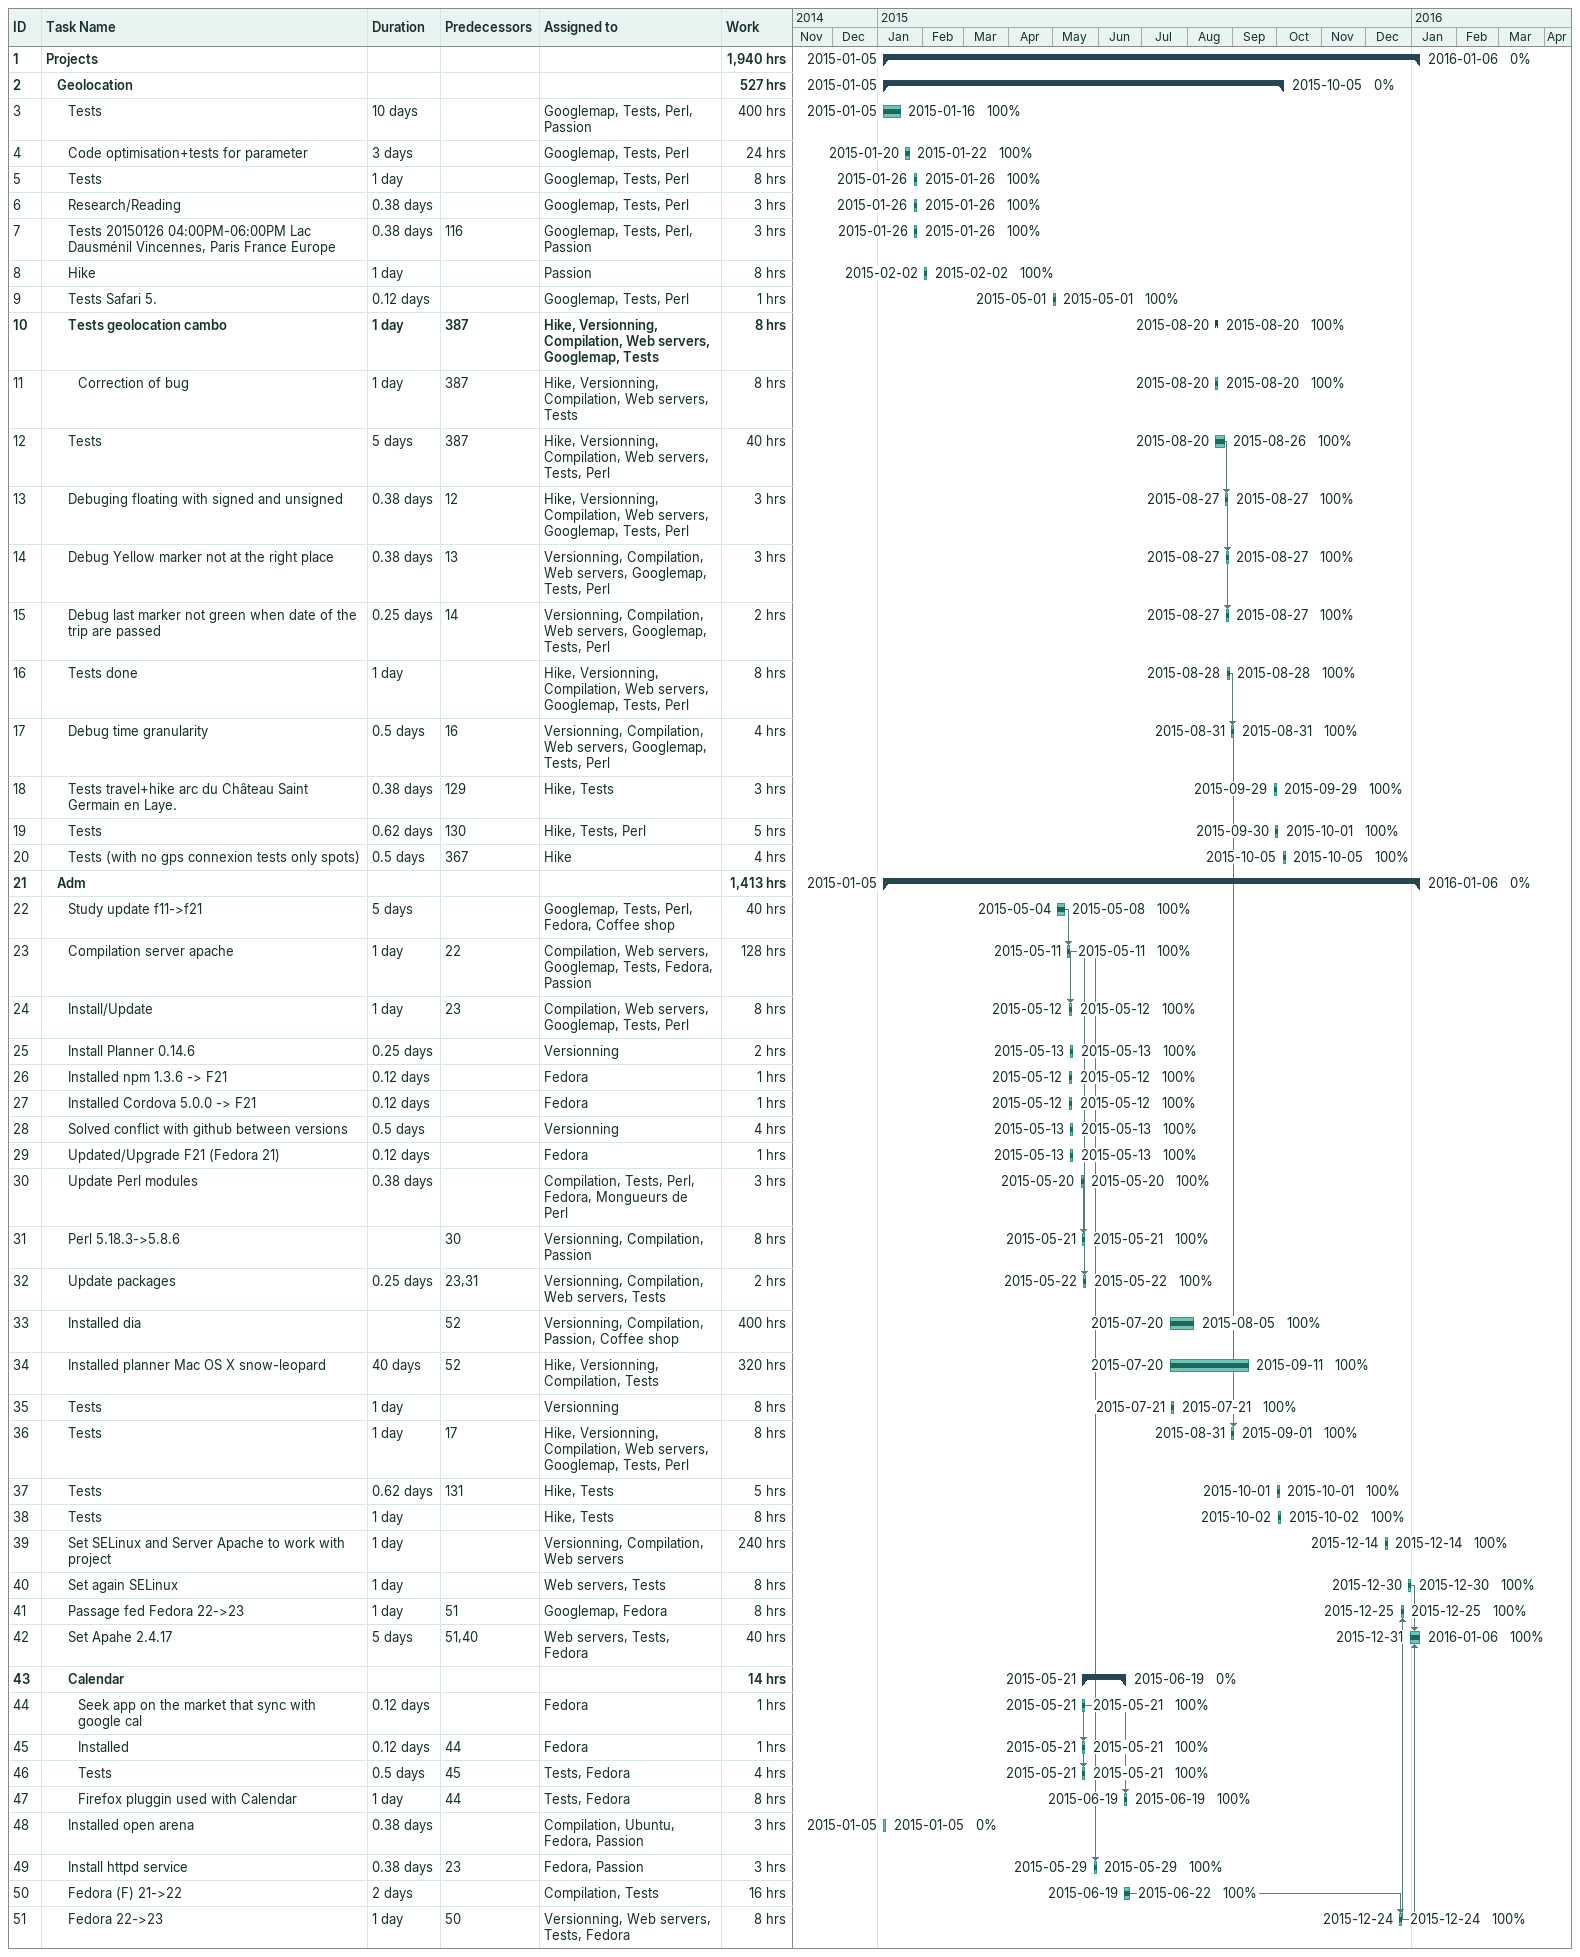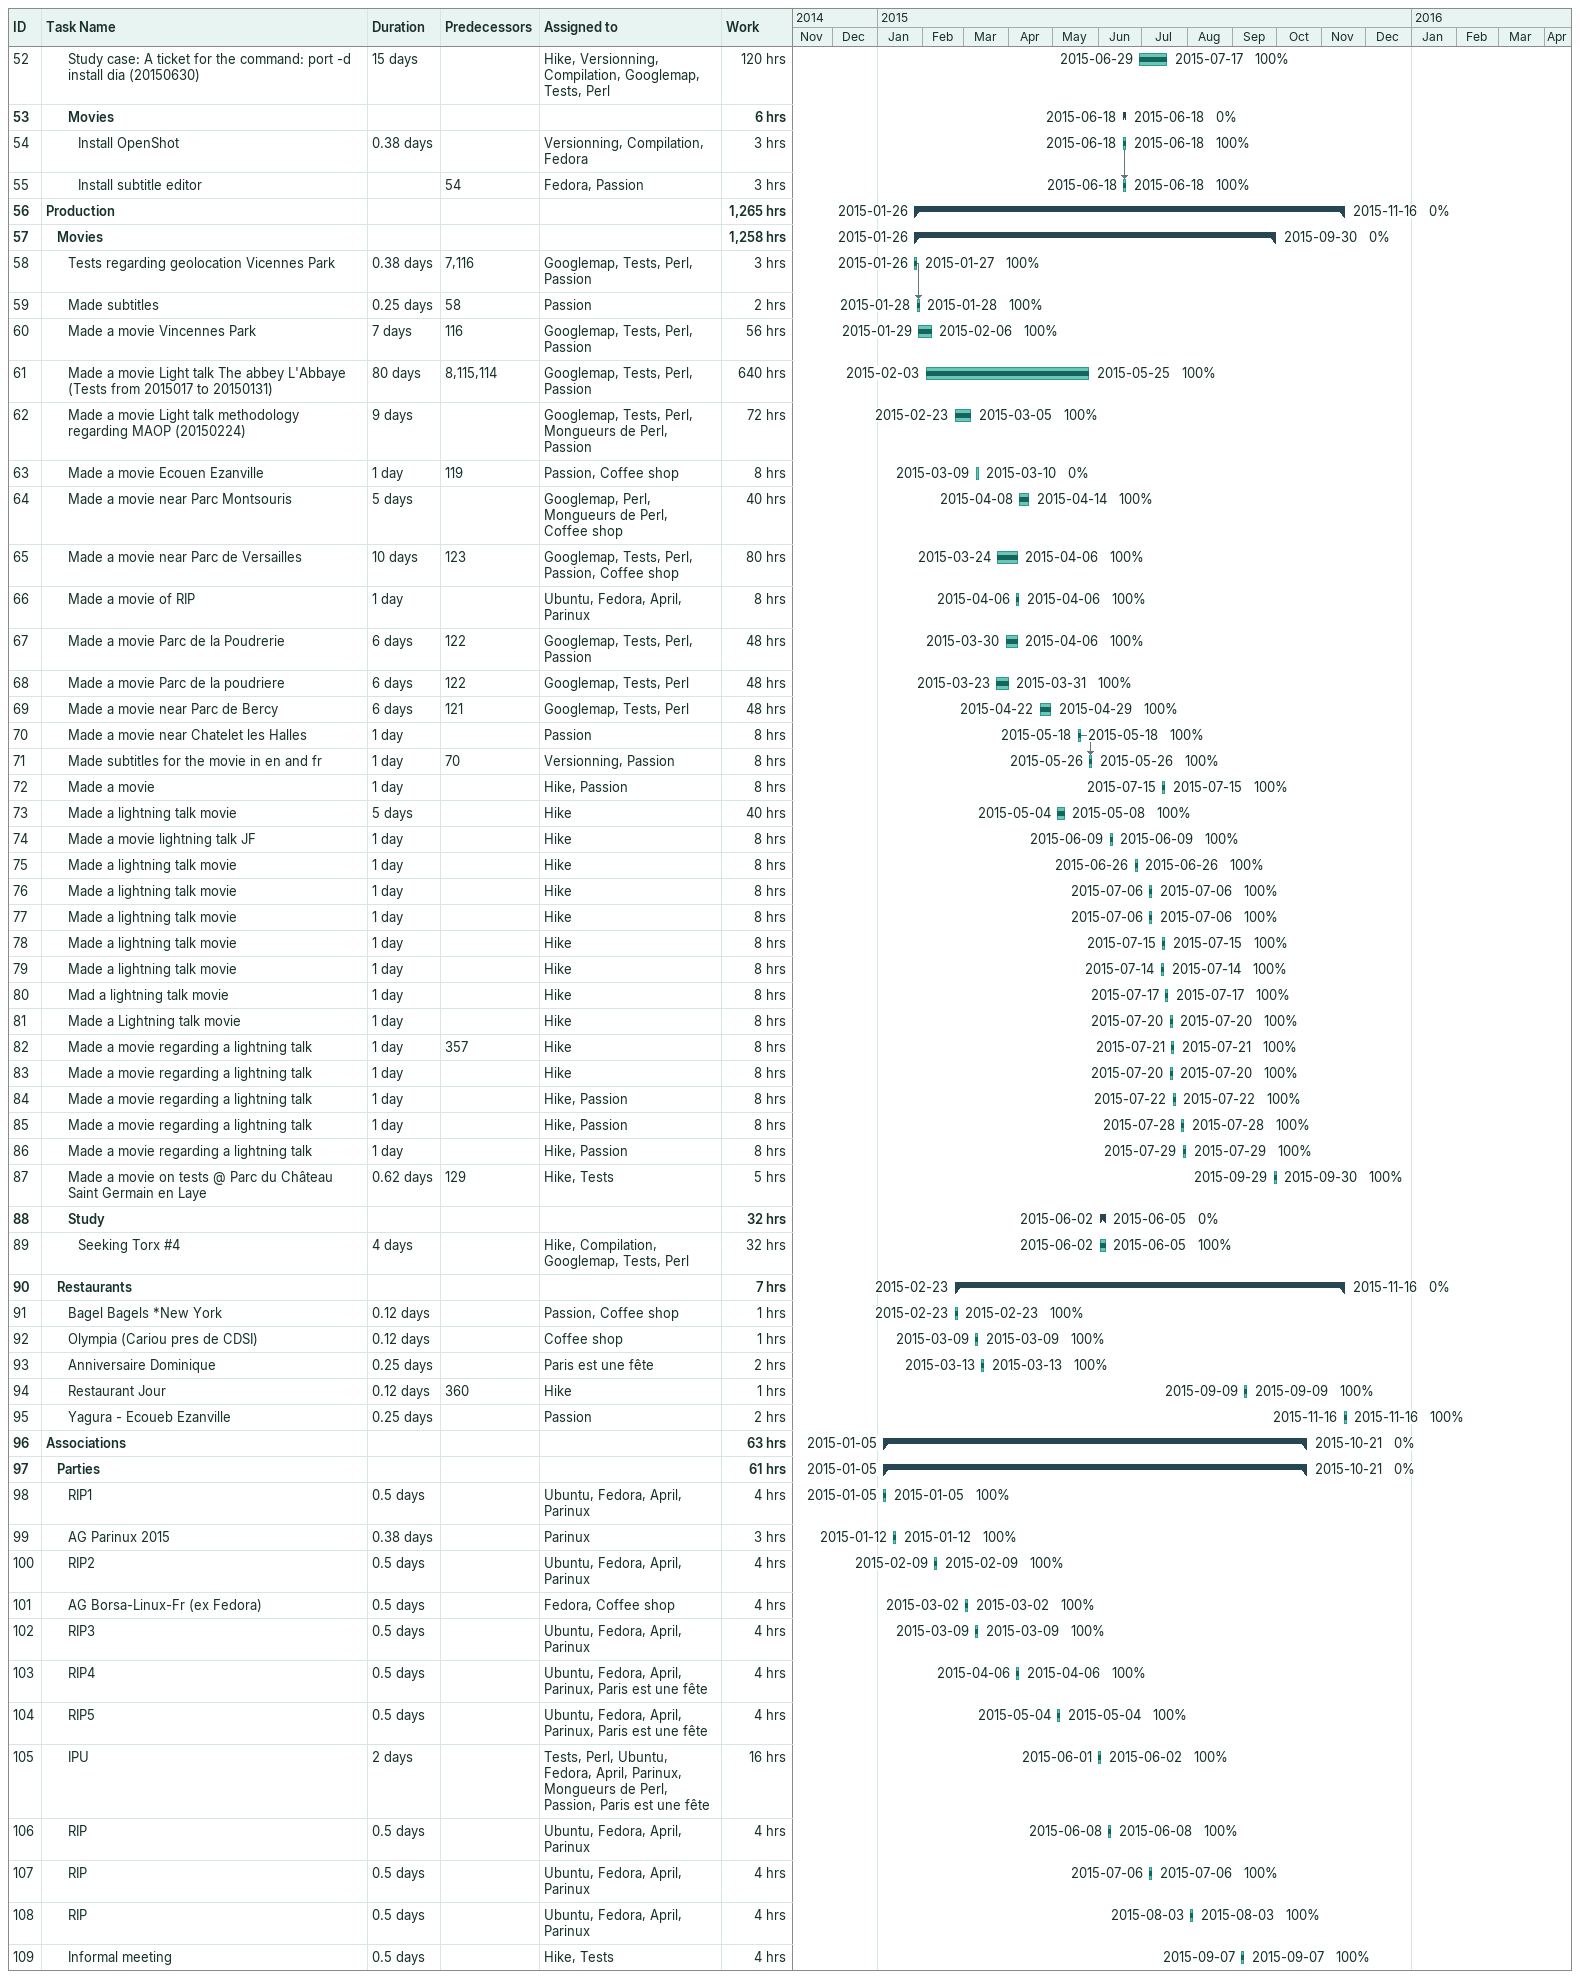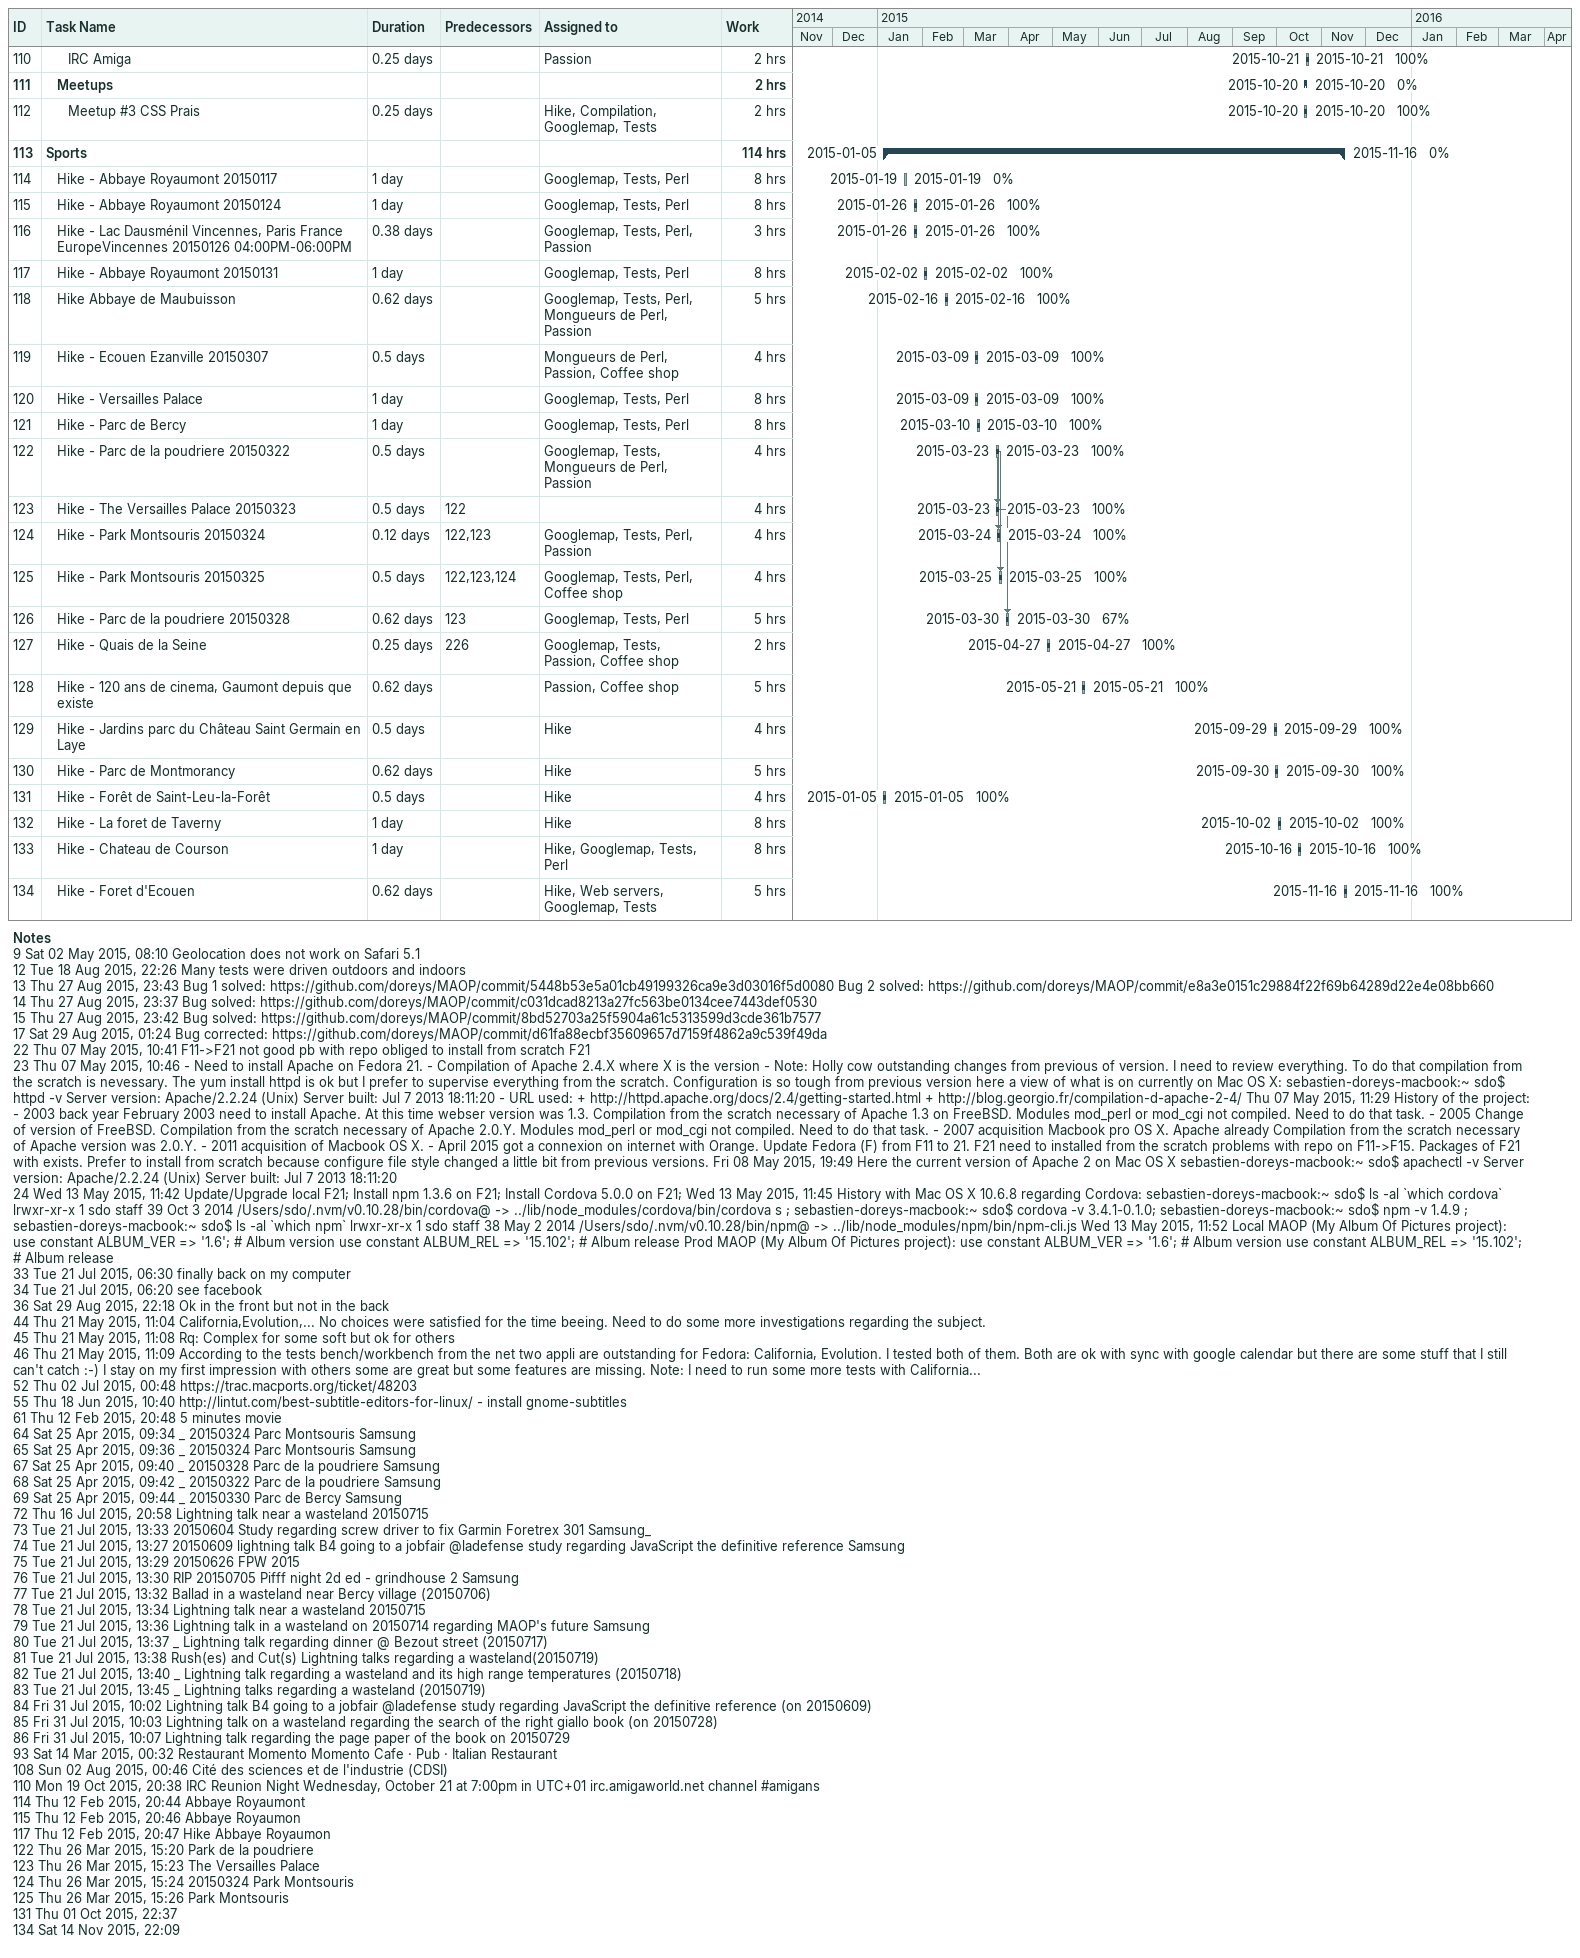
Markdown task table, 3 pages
| ID | Level | Task | Duration | Start | Finish | Predecessors | Resources | % complete | Work (h) |
|---|---|---|---|---|---|---|---|---|---|
| 1 | 1 | **Projects** |  | 2015-01-05 | 2016-01-06 |  |  | 0 | 1940 |
| 2 | 2 | **Geolocation** |  | 2015-01-05 | 2015-10-05 |  |  | 0 | 527 |
| 3 | 3 | Tests | 10d | 2015-01-05 | 2015-01-16 |  | Googlemap, Tests, Perl, Passion | 100 | 400 |
| 4 | 3 | Code optimisation+tests for parameter | 3d | 2015-01-20 | 2015-01-22 |  | Googlemap, Tests, Perl | 100 | 24 |
| 5 | 3 | Tests | 1d | 2015-01-26 | 2015-01-26 |  | Googlemap, Tests, Perl | 100 | 8 |
| 6 | 3 | Research/Reading | 0.38d | 2015-01-26 | 2015-01-26 |  | Googlemap, Tests, Perl | 100 | 3 |
| 7 | 3 | Tests 20150126 04:00PM-06:00PM Lac Dausménil Vincennes, Paris France Europe | 0.38d | 2015-01-26 | 2015-01-26 | 116 | Googlemap, Tests, Perl, Passion | 100 | 3 |
| 8 | 3 | Hike | 1d | 2015-02-02 | 2015-02-02 |  | Passion | 100 | 8 |
| 9 | 3 | Tests Safari 5. | 0.12d | 2015-05-01 | 2015-05-01 |  | Googlemap, Tests, Perl | 100 | 1 |
| 10 | 3 | **Tests geolocation cambo** | 1d | 2015-08-20 | 2015-08-20 | 387 | Hike, Versionning, Compilation, Web servers, Googlemap, Tests | 100 | 8 |
| 11 | 4 | Correction of bug | 1d | 2015-08-20 | 2015-08-20 | 387 | Hike, Versionning, Compilation, Web servers, Tests | 100 | 8 |
| 12 | 3 | Tests | 5d | 2015-08-20 | 2015-08-26 | 387 | Hike, Versionning, Compilation, Web servers, Tests, Perl | 100 | 40 |
| 13 | 3 | Debuging floating with signed and unsigned | 0.38d | 2015-08-27 | 2015-08-27 | 12 | Hike, Versionning, Compilation, Web servers, Googlemap, Tests, Perl | 100 | 3 |
| 14 | 3 | Debug Yellow marker not at the right place | 0.38d | 2015-08-27 | 2015-08-27 | 13 | Versionning, Compilation, Web servers, Googlemap, Tests, Perl | 100 | 3 |
| 15 | 3 | Debug last marker not green when date of the trip are passed | 0.25d | 2015-08-27 | 2015-08-27 | 14 | Versionning, Compilation, Web servers, Googlemap, Tests, Perl | 100 | 2 |
| 16 | 3 | Tests done | 1d | 2015-08-28 | 2015-08-28 |  | Hike, Versionning, Compilation, Web servers, Googlemap, Tests, Perl | 100 | 8 |
| 17 | 3 | Debug time granularity | 0.5d | 2015-08-31 | 2015-08-31 | 16 | Versionning, Compilation, Web servers, Googlemap, Tests, Perl | 100 | 4 |
| 18 | 3 | Tests travel+hike arc du Château Saint Germain en Laye. | 0.38d | 2015-09-29 | 2015-09-29 | 129 | Hike, Tests | 100 | 3 |
| 19 | 3 | Tests | 0.62d | 2015-09-30 | 2015-10-01 | 130 | Hike, Tests, Perl | 100 | 5 |
| 20 | 3 | Tests (with no gps connexion tests only spots) | 0.5d | 2015-10-05 | 2015-10-05 | 367 | Hike | 100 | 4 |
| 21 | 2 | **Adm** |  | 2015-01-05 | 2016-01-06 |  |  | 0 | 1413 |
| 22 | 3 | Study update f11->f21 | 5d | 2015-05-04 | 2015-05-08 |  | Googlemap, Tests, Perl, Fedora, Coffee shop | 100 | 40 |
| 23 | 3 | Compilation server apache | 1d | 2015-05-11 | 2015-05-11 | 22 | Compilation, Web servers, Googlemap, Tests, Fedora, Passion | 100 | 128 |
| 24 | 3 | Install/Update | 1d | 2015-05-12 | 2015-05-12 | 23 | Compilation, Web servers, Googlemap, Tests, Perl | 100 | 8 |
| 25 | 3 | Install Planner 0.14.6 | 0.25d | 2015-05-13 | 2015-05-13 |  | Versionning | 100 | 2 |
| 26 | 3 | Installed npm 1.3.6 -> F21 | 0.12d | 2015-05-12 | 2015-05-12 |  | Fedora | 100 | 1 |
| 27 | 3 | Installed Cordova 5.0.0 -> F21 | 0.12d | 2015-05-12 | 2015-05-12 |  | Fedora | 100 | 1 |
| 28 | 3 | Solved conflict with github between versions | 0.5d | 2015-05-13 | 2015-05-13 |  | Versionning | 100 | 4 |
| 29 | 3 | Updated/Upgrade F21 (Fedora 21) | 0.12d | 2015-05-13 | 2015-05-13 |  | Fedora | 100 | 1 |
| 30 | 3 | Update Perl modules | 0.38d | 2015-05-20 | 2015-05-20 |  | Compilation, Tests, Perl, Fedora, Mongueurs de Perl | 100 | 3 |
| 31 | 3 | Perl 5.18.3->5.8.6 |  | 2015-05-21 | 2015-05-21 | 30 | Versionning, Compilation, Passion | 100 | 8 |
| 32 | 3 | Update packages | 0.25d | 2015-05-22 | 2015-05-22 | 23, 31 | Versionning, Compilation, Web servers, Tests | 100 | 2 |
| 33 | 3 | Installed dia |  | 2015-07-20 | 2015-08-05 | 52 | Versionning, Compilation, Passion, Coffee shop | 100 | 400 |
| 34 | 3 | Installed planner Mac OS X snow-leopard | 40d | 2015-07-20 | 2015-09-11 | 52 | Hike, Versionning, Compilation, Tests | 100 | 320 |
| 35 | 3 | Tests | 1d | 2015-07-21 | 2015-07-21 |  | Versionning | 100 | 8 |
| 36 | 3 | Tests | 1d | 2015-08-31 | 2015-09-01 | 17 | Hike, Versionning, Compilation, Web servers, Googlemap, Tests, Perl | 100 | 8 |
| 37 | 3 | Tests | 0.62d | 2015-10-01 | 2015-10-01 | 131 | Hike, Tests | 100 | 5 |
| 38 | 3 | Tests | 1d | 2015-10-02 | 2015-10-02 |  | Hike, Tests | 100 | 8 |
| 39 | 3 | Set SELinux and Server Apache to work with project | 1d | 2015-12-14 | 2015-12-14 |  | Versionning, Compilation, Web servers | 100 | 240 |
| 40 | 3 | Set again SELinux | 1d | 2015-12-30 | 2015-12-30 |  | Web servers, Tests | 100 | 8 |
| 41 | 3 | Passage fed Fedora 22->23 | 1d | 2015-12-25 | 2015-12-25 | 51 | Googlemap, Fedora | 100 | 8 |
| 42 | 3 | Set Apahe 2.4.17 | 5d | 2015-12-31 | 2016-01-06 | 51, 40 | Web servers, Tests, Fedora | 100 | 40 |
| 43 | 3 | **Calendar** |  | 2015-05-21 | 2015-06-19 |  |  | 0 | 14 |
| 44 | 4 | Seek app on the market that sync with google cal | 0.12d | 2015-05-21 | 2015-05-21 |  | Fedora | 100 | 1 |
| 45 | 4 | Installed | 0.12d | 2015-05-21 | 2015-05-21 | 44 | Fedora | 100 | 1 |
| 46 | 4 | Tests | 0.5d | 2015-05-21 | 2015-05-21 | 45 | Tests, Fedora | 100 | 4 |
| 47 | 4 | Firefox pluggin used with Calendar | 1d | 2015-06-19 | 2015-06-19 | 44 | Tests, Fedora | 100 | 8 |
| 48 | 3 | Installed open arena | 0.38d | 2015-01-05 | 2015-01-05 |  | Compilation, Ubuntu, Fedora, Passion | 0 | 3 |
| 49 | 3 | Install httpd service | 0.38d | 2015-05-29 | 2015-05-29 | 23 | Fedora, Passion | 100 | 3 |
| 50 | 3 | Fedora (F) 21->22 | 2d | 2015-06-19 | 2015-06-22 |  | Compilation, Tests | 100 | 16 |
| 51 | 3 | Fedora 22->23 | 1d | 2015-12-24 | 2015-12-24 | 50 | Versionning, Web servers, Tests, Fedora | 100 | 8 |
| 52 | 3 | Study case: A ticket for the command: port -d install dia (20150630) | 15d | 2015-06-29 | 2015-07-17 |  | Hike, Versionning, Compilation, Googlemap, Tests, Perl | 100 | 120 |
| 53 | 3 | **Movies** |  | 2015-06-18 | 2015-06-18 |  |  | 0 | 6 |
| 54 | 4 | Install OpenShot | 0.38d | 2015-06-18 | 2015-06-18 |  | Versionning, Compilation, Fedora | 100 | 3 |
| 55 | 4 | Install subtitle editor |  | 2015-06-18 | 2015-06-18 | 54 | Fedora, Passion | 100 | 3 |
| 56 | 1 | **Production** |  | 2015-01-26 | 2015-11-16 |  |  | 0 | 1265 |
| 57 | 2 | **Movies** |  | 2015-01-26 | 2015-09-30 |  |  | 0 | 1258 |
| 58 | 3 | Tests regarding geolocation Vicennes Park | 0.38d | 2015-01-26 | 2015-01-27 | 7, 116 | Googlemap, Tests, Perl, Passion | 100 | 3 |
| 59 | 3 | Made subtitles | 0.25d | 2015-01-28 | 2015-01-28 | 58 | Passion | 100 | 2 |
| 60 | 3 | Made a movie Vincennes Park | 7d | 2015-01-29 | 2015-02-06 | 116 | Googlemap, Tests, Perl, Passion | 100 | 56 |
| 61 | 3 | Made a movie Light talk The abbey L'Abbaye (Tests from 2015017 to 20150131) | 80d | 2015-02-03 | 2015-05-25 | 8, 115, 114 | Googlemap, Tests, Perl, Passion | 100 | 640 |
| 62 | 3 | Made a movie Light talk methodology regarding MAOP (20150224) | 9d | 2015-02-23 | 2015-03-05 |  | Googlemap, Tests, Perl, Mongueurs de Perl, Passion | 100 | 72 |
| 63 | 3 | Made a movie Ecouen Ezanville | 1d | 2015-03-09 | 2015-03-10 | 119 | Passion, Coffee shop | 0 | 8 |
| 64 | 3 | Made a movie near Parc Montsouris | 5d | 2015-04-08 | 2015-04-14 |  | Googlemap, Perl, Mongueurs de Perl, Coffee shop | 100 | 40 |
| 65 | 3 | Made a movie near Parc de Versailles | 10d | 2015-03-24 | 2015-04-06 | 123 | Googlemap, Tests, Perl, Passion, Coffee shop | 100 | 80 |
| 66 | 3 | Made a movie of RIP | 1d | 2015-04-06 | 2015-04-06 |  | Ubuntu, Fedora, April, Parinux | 100 | 8 |
| 67 | 3 | Made a movie Parc de la Poudrerie | 6d | 2015-03-30 | 2015-04-06 | 122 | Googlemap, Tests, Perl, Passion | 100 | 48 |
| 68 | 3 | Made a movie Parc de la poudriere | 6d | 2015-03-23 | 2015-03-31 | 122 | Googlemap, Tests, Perl | 100 | 48 |
| 69 | 3 | Made a movie near Parc de Bercy | 6d | 2015-04-22 | 2015-04-29 | 121 | Googlemap, Tests, Perl | 100 | 48 |
| 70 | 3 | Made a movie near Chatelet les Halles | 1d | 2015-05-18 | 2015-05-18 |  | Passion | 100 | 8 |
| 71 | 3 | Made subtitles for the movie in en and fr | 1d | 2015-05-26 | 2015-05-26 | 70 | Versionning, Passion | 100 | 8 |
| 72 | 3 | Made a movie | 1d | 2015-07-15 | 2015-07-15 |  | Hike, Passion | 100 | 8 |
| 73 | 3 | Made a lightning talk movie | 5d | 2015-05-04 | 2015-05-08 |  | Hike | 100 | 40 |
| 74 | 3 | Made a movie lightning talk JF | 1d | 2015-06-09 | 2015-06-09 |  | Hike | 100 | 8 |
| 75 | 3 | Made a lightning talk movie | 1d | 2015-06-26 | 2015-06-26 |  | Hike | 100 | 8 |
| 76 | 3 | Made a lightning talk movie | 1d | 2015-07-06 | 2015-07-06 |  | Hike | 100 | 8 |
| 77 | 3 | Made a lightning talk movie | 1d | 2015-07-06 | 2015-07-06 |  | Hike | 100 | 8 |
| 78 | 3 | Made a lightning talk movie | 1d | 2015-07-15 | 2015-07-15 |  | Hike | 100 | 8 |
| 79 | 3 | Made a lightning talk movie | 1d | 2015-07-14 | 2015-07-14 |  | Hike | 100 | 8 |
| 80 | 3 | Mad a lightning talk movie | 1d | 2015-07-17 | 2015-07-17 |  | Hike | 100 | 8 |
| 81 | 3 | Made a Lightning talk movie | 1d | 2015-07-20 | 2015-07-20 |  | Hike | 100 | 8 |
| 82 | 3 | Made a movie regarding a lightning talk | 1d | 2015-07-21 | 2015-07-21 | 357 | Hike | 100 | 8 |
| 83 | 3 | Made a movie regarding a lightning talk | 1d | 2015-07-20 | 2015-07-20 |  | Hike | 100 | 8 |
| 84 | 3 | Made a movie regarding a lightning talk | 1d | 2015-07-22 | 2015-07-22 |  | Hike, Passion | 100 | 8 |
| 85 | 3 | Made a movie regarding a lightning talk | 1d | 2015-07-28 | 2015-07-28 |  | Hike, Passion | 100 | 8 |
| 86 | 3 | Made a movie regarding a lightning talk | 1d | 2015-07-29 | 2015-07-29 |  | Hike, Passion | 100 | 8 |
| 87 | 3 | Made a movie on tests @ Parc du Château Saint Germain en Laye | 0.62d | 2015-09-29 | 2015-09-30 | 129 | Hike, Tests | 100 | 5 |
| 88 | 3 | **Study** |  | 2015-06-02 | 2015-06-05 |  |  | 0 | 32 |
| 89 | 4 | Seeking Torx #4 | 4d | 2015-06-02 | 2015-06-05 |  | Hike, Compilation, Googlemap, Tests, Perl | 100 | 32 |
| 90 | 2 | **Restaurants** |  | 2015-02-23 | 2015-11-16 |  |  | 0 | 7 |
| 91 | 3 | Bagel Bagels *New York | 0.12d | 2015-02-23 | 2015-02-23 |  | Passion, Coffee shop | 100 | 1 |
| 92 | 3 | Olympia (Cariou pres de CDSI) | 0.12d | 2015-03-09 | 2015-03-09 |  | Coffee shop | 100 | 1 |
| 93 | 3 | Anniversaire Dominique | 0.25d | 2015-03-13 | 2015-03-13 |  | Paris est une fête | 100 | 2 |
| 94 | 3 | Restaurant Jour | 0.12d | 2015-09-09 | 2015-09-09 | 360 | Hike | 100 | 1 |
| 95 | 3 | Yagura - Ecoueb Ezanville | 0.25d | 2015-11-16 | 2015-11-16 |  | Passion | 100 | 2 |
| 96 | 1 | **Associations** |  | 2015-01-05 | 2015-10-21 |  |  | 0 | 63 |
| 97 | 2 | **Parties** |  | 2015-01-05 | 2015-10-21 |  |  | 0 | 61 |
| 98 | 3 | RIP1 | 0.5d | 2015-01-05 | 2015-01-05 |  | Ubuntu, Fedora, April, Parinux | 100 | 4 |
| 99 | 3 | AG Parinux 2015 | 0.38d | 2015-01-12 | 2015-01-12 |  | Parinux | 100 | 3 |
| 100 | 3 | RIP2 | 0.5d | 2015-02-09 | 2015-02-09 |  | Ubuntu, Fedora, April, Parinux | 100 | 4 |
| 101 | 3 | AG Borsa-Linux-Fr (ex Fedora) | 0.5d | 2015-03-02 | 2015-03-02 |  | Fedora, Coffee shop | 100 | 4 |
| 102 | 3 | RIP3 | 0.5d | 2015-03-09 | 2015-03-09 |  | Ubuntu, Fedora, April, Parinux | 100 | 4 |
| 103 | 3 | RIP4 | 0.5d | 2015-04-06 | 2015-04-06 |  | Ubuntu, Fedora, April, Parinux, Paris est une fête | 100 | 4 |
| 104 | 3 | RIP5 | 0.5d | 2015-05-04 | 2015-05-04 |  | Ubuntu, Fedora, April, Parinux, Paris est une fête | 100 | 4 |
| 105 | 3 | IPU | 2d | 2015-06-01 | 2015-06-02 |  | Tests, Perl, Ubuntu, Fedora, April, Parinux, Mongueurs de Perl, Passion, Paris est une fête | 100 | 16 |
| 106 | 3 | RIP | 0.5d | 2015-06-08 | 2015-06-08 |  | Ubuntu, Fedora, April, Parinux | 100 | 4 |
| 107 | 3 | RIP | 0.5d | 2015-07-06 | 2015-07-06 |  | Ubuntu, Fedora, April, Parinux | 100 | 4 |
| 108 | 3 | RIP | 0.5d | 2015-08-03 | 2015-08-03 |  | Ubuntu, Fedora, April, Parinux | 100 | 4 |
| 109 | 3 | Informal meeting | 0.5d | 2015-09-07 | 2015-09-07 |  | Hike, Tests | 100 | 4 |
| 110 | 3 | IRC Amiga | 0.25d | 2015-10-21 | 2015-10-21 |  | Passion | 100 | 2 |
| 111 | 2 | **Meetups** |  | 2015-10-20 | 2015-10-20 |  |  | 0 | 2 |
| 112 | 3 | Meetup #3 CSS Prais | 0.25d | 2015-10-20 | 2015-10-20 |  | Hike, Compilation, Googlemap, Tests | 100 | 2 |
| 113 | 1 | **Sports** |  | 2015-01-05 | 2015-11-16 |  |  | 0 | 114 |
| 114 | 2 | Hike - Abbaye Royaumont 20150117 | 1d | 2015-01-19 | 2015-01-19 |  | Googlemap, Tests, Perl | 0 | 8 |
| 115 | 2 | Hike - Abbaye Royaumont 20150124 | 1d | 2015-01-26 | 2015-01-26 |  | Googlemap, Tests, Perl | 100 | 8 |
| 116 | 2 | Hike - Lac Dausménil Vincennes, Paris France EuropeVincennes 20150126 04:00PM-06:00PM | 0.38d | 2015-01-26 | 2015-01-26 |  | Googlemap, Tests, Perl, Passion | 100 | 3 |
| 117 | 2 | Hike - Abbaye Royaumont 20150131 | 1d | 2015-02-02 | 2015-02-02 |  | Googlemap, Tests, Perl | 100 | 8 |
| 118 | 2 | Hike Abbaye de Maubuisson | 0.62d | 2015-02-16 | 2015-02-16 |  | Googlemap, Tests, Perl, Mongueurs de Perl, Passion | 100 | 5 |
| 119 | 2 | Hike - Ecouen Ezanville 20150307 | 0.5d | 2015-03-09 | 2015-03-09 |  | Mongueurs de Perl, Passion, Coffee shop | 100 | 4 |
| 120 | 2 | Hike - Versailles Palace | 1d | 2015-03-09 | 2015-03-09 |  | Googlemap, Tests, Perl | 100 | 8 |
| 121 | 2 | Hike - Parc de Bercy | 1d | 2015-03-10 | 2015-03-10 |  | Googlemap, Tests, Perl | 100 | 8 |
| 122 | 2 | Hike - Parc de la poudriere 20150322 | 0.5d | 2015-03-23 | 2015-03-23 |  | Googlemap, Tests, Mongueurs de Perl, Passion | 100 | 4 |
| 123 | 2 | Hike - The Versailles Palace 20150323 | 0.5d | 2015-03-23 | 2015-03-23 | 122 |  | 100 | 4 |
| 124 | 2 | Hike - Park Montsouris 20150324 | 0.12d | 2015-03-24 | 2015-03-24 | 122, 123 | Googlemap, Tests, Perl, Passion | 100 | 4 |
| 125 | 2 | Hike - Park Montsouris 20150325 | 0.5d | 2015-03-25 | 2015-03-25 | 122, 123, 124 | Googlemap, Tests, Perl, Coffee shop | 100 | 4 |
| 126 | 2 | Hike - Parc de la poudriere 20150328 | 0.62d | 2015-03-30 | 2015-03-30 | 123 | Googlemap, Tests, Perl | 67 | 5 |
| 127 | 2 | Hike - Quais de la Seine | 0.25d | 2015-04-27 | 2015-04-27 | 226 | Googlemap, Tests, Passion, Coffee shop | 100 | 2 |
| 128 | 2 | Hike - 120 ans de cinema, Gaumont depuis que existe | 0.62d | 2015-05-21 | 2015-05-21 |  | Passion, Coffee shop | 100 | 5 |
| 129 | 2 | Hike - Jardins parc du Château Saint Germain en Laye | 0.5d | 2015-09-29 | 2015-09-29 |  | Hike | 100 | 4 |
| 130 | 2 | Hike - Parc de Montmorancy | 0.62d | 2015-09-30 | 2015-09-30 |  | Hike | 100 | 5 |
| 131 | 2 | Hike - Forêt de Saint-Leu-la-Forêt | 0.5d | 2015-01-05 | 2015-01-05 |  | Hike | 100 | 4 |
| 132 | 2 | Hike - La foret de Taverny | 1d | 2015-10-02 | 2015-10-02 |  | Hike | 100 | 8 |
| 133 | 2 | Hike - Chateau de Courson | 1d | 2015-10-16 | 2015-10-16 |  | Hike, Googlemap, Tests, Perl | 100 | 8 |
| 134 | 2 | Hike - Foret d'Ecouen | 0.62d | 2015-11-16 | 2015-11-16 |  | Hike, Web servers, Googlemap, Tests | 100 | 5 |

Notes
- 9: Sat 02 May 2015, 08:10 Geolocation does not work on Safari 5.1
- 12: Tue 18 Aug 2015, 22:26 Many tests were driven outdoors and indoors
- 13: Thu 27 Aug 2015, 23:43 Bug 1 solved: https://github.com/doreys/MAOP/commit/5448b53e5a01cb49199326ca9e3d03016f5d0080 Bug 2 solved: https://github.com/doreys/MAOP/commit/e8a3e0151c29884f22f69b64289d22e4e08bb660
- 14: Thu 27 Aug 2015, 23:37 Bug solved: https://github.com/doreys/MAOP/commit/c031dcad8213a27fc563be0134cee7443def0530
- 15: Thu 27 Aug 2015, 23:42 Bug solved: https://github.com/doreys/MAOP/commit/8bd52703a25f5904a61c5313599d3cde361b7577
- 17: Sat 29 Aug 2015, 01:24 Bug corrected: https://github.com/doreys/MAOP/commit/d61fa88ecbf35609657d7159f4862a9c539f49da
- 22: Thu 07 May 2015, 10:41 F11->F21 not good pb with repo obliged to install from scratch F21
- 23: Thu 07 May 2015, 10:46 - Need to install Apache on Fedora 21. - Compilation of Apache 2.4.X where X is the version - Note: Holly cow outstanding changes from previous of version. I need to review everything. To do that compilation from the scratch is nevessary. The yum install httpd is ok but I prefer to supervise everything from the scratch. Configuration is so tough from previous version here a view of what is on currently on Mac OS X: sebastien-doreys-macbook:~ sdo$ httpd -v Server version: Apache/2.2.24 (Unix) Server built: Jul 7 2013 18:11:20 - URL used: + http://httpd.apache.org/docs/2.4/getting-started.html + http://blog.georgio.fr/compilation-d-apache-2-4/ Thu 07 May 2015, 11:29 History of the project: - 2003 back year February 2003 need to install Apache. At this time webser version was 1.3. Compilation from the scratch necessary of Apache 1.3 on FreeBSD. Modules mod_perl or mod_cgi not compiled. Need to do that task. - 2005 Change of version of FreeBSD. Compilation from the scratch necessary of Apache 2.0.Y. Modules mod_perl or mod_cgi not compiled. Need to do that task. - 2007 acquisition Macbook pro OS X. Apache already Compilation from the scratch necessary of Apache version was 2.0.Y. - 2011 acquisition of Macbook OS X. - April 2015 got a connexion on internet with Orange. Update Fedora (F) from F11 to 21. F21 need to installed from the scratch problems with repo on F11->F15. Packages of F21 with exists. Prefer to install from scratch because configure file style changed a little bit from previous versions. Fri 08 May 2015, 19:49 Here the current version of Apache 2 on Mac OS X sebastien-doreys-macbook:~ sdo$ apachectl -v Server version: Apache/2.2.24 (Unix) Server built: Jul 7 2013 18:11:20
- 24: Wed 13 May 2015, 11:42 Update/Upgrade local F21; Install npm 1.3.6 on F21; Install Cordova 5.0.0 on F21; Wed 13 May 2015, 11:45 History with Mac OS X 10.6.8 regarding Cordova: sebastien-doreys-macbook:~ sdo$ ls -al `which cordova` lrwxr-xr-x 1 sdo staff 39 Oct 3 2014 /Users/sdo/.nvm/v0.10.28/bin/cordova@ -> ../lib/node_modules/cordova/bin/cordova s ; sebastien-doreys-macbook:~ sdo$ cordova -v 3.4.1-0.1.0; sebastien-doreys-macbook:~ sdo$ npm -v 1.4.9 ; sebastien-doreys-macbook:~ sdo$ ls -al `which npm` lrwxr-xr-x 1 sdo staff 38 May 2 2014 /Users/sdo/.nvm/v0.10.28/bin/npm@ -> ../lib/node_modules/npm/bin/npm-cli.js Wed 13 May 2015, 11:52 Local MAOP (My Album Of Pictures project): use constant ALBUM_VER => '1.6'; # Album version use constant ALBUM_REL => '15.102'; # Album release Prod MAOP (My Album Of Pictures project): use constant ALBUM_VER => '1.6'; # Album version use constant ALBUM_REL => '15.102'; # Album release
- 33: Tue 21 Jul 2015, 06:30 finally back on my computer
- 34: Tue 21 Jul 2015, 06:20 see facebook
- 36: Sat 29 Aug 2015, 22:18 Ok in the front but not in the back
- 44: Thu 21 May 2015, 11:04 California,Evolution,... No choices were satisfied for the time beeing. Need to do some more investigations regarding the subject.
- 45: Thu 21 May 2015, 11:08 Rq: Complex for some soft but ok for others
- 46: Thu 21 May 2015, 11:09 According to the tests bench/workbench from the net two appli are outstanding for Fedora: California, Evolution. I tested both of them. Both are ok with sync with google calendar but there are some stuff that I still can't catch :-) I stay on my first impression with others some are great but some features are missing. Note: I need to run some more tests with California...
- 52: Thu 02 Jul 2015, 00:48 https://trac.macports.org/ticket/48203
- 55: Thu 18 Jun 2015, 10:40 http://lintut.com/best-subtitle-editors-for-linux/ - install gnome-subtitles
- 61: Thu 12 Feb 2015, 20:48 5 minutes movie
- 64: Sat 25 Apr 2015, 09:34 _ 20150324 Parc Montsouris Samsung
- 65: Sat 25 Apr 2015, 09:36 _ 20150324 Parc Montsouris Samsung
- 67: Sat 25 Apr 2015, 09:40 _ 20150328 Parc de la poudriere Samsung
- 68: Sat 25 Apr 2015, 09:42 _ 20150322 Parc de la poudriere Samsung
- 69: Sat 25 Apr 2015, 09:44 _ 20150330 Parc de Bercy Samsung
- 72: Thu 16 Jul 2015, 20:58 Lightning talk near a wasteland 20150715
- 73: Tue 21 Jul 2015, 13:33 20150604 Study regarding screw driver to fix Garmin Foretrex 301 Samsung_
- 74: Tue 21 Jul 2015, 13:27 20150609 lightning talk B4 going to a jobfair @ladefense study regarding JavaScript the definitive reference Samsung
- 75: Tue 21 Jul 2015, 13:29 20150626 FPW 2015
- 76: Tue 21 Jul 2015, 13:30 RIP 20150705 Pifff night 2d ed - grindhouse 2 Samsung
- 77: Tue 21 Jul 2015, 13:32 Ballad in a wasteland near Bercy village (20150706)
- 78: Tue 21 Jul 2015, 13:34 Lightning talk near a wasteland 20150715
- 79: Tue 21 Jul 2015, 13:36 Lightning talk in a wasteland on 20150714 regarding MAOP's future Samsung
- 80: Tue 21 Jul 2015, 13:37 _ Lightning talk regarding dinner @ Bezout street (20150717)
- 81: Tue 21 Jul 2015, 13:38 Rush(es) and Cut(s) Lightning talks regarding a wasteland(20150719)
- 82: Tue 21 Jul 2015, 13:40 _ Lightning talk regarding a wasteland and its high range temperatures (20150718)
- 83: Tue 21 Jul 2015, 13:45 _ Lightning talks regarding a wasteland (20150719)
- 84: Fri 31 Jul 2015, 10:02 Lightning talk B4 going to a jobfair @ladefense study regarding JavaScript the definitive reference (on 20150609)
- 85: Fri 31 Jul 2015, 10:03 Lightning talk on a wasteland regarding the search of the right giallo book (on 20150728)
- 86: Fri 31 Jul 2015, 10:07 Lightning talk regarding the page paper of the book on 20150729
- 93: Sat 14 Mar 2015, 00:32 Restaurant Momento Momento Cafe · Pub · Italian Restaurant
- 108: Sun 02 Aug 2015, 00:46 Cité des sciences et de l'industrie (CDSI)
- 110: Mon 19 Oct 2015, 20:38 IRC Reunion Night Wednesday, October 21 at 7:00pm in UTC+01 irc.amigaworld.net channel #amigans
- 114: Thu 12 Feb 2015, 20:44 Abbaye Royaumont
- 115: Thu 12 Feb 2015, 20:46 Abbaye Royaumon
- 117: Thu 12 Feb 2015, 20:47 Hike Abbaye Royaumon
- 122: Thu 26 Mar 2015, 15:20 Park de la poudriere
- 123: Thu 26 Mar 2015, 15:23 The Versailles Palace
- 124: Thu 26 Mar 2015, 15:24 20150324 Park Montsouris
- 125: Thu 26 Mar 2015, 15:26 Park Montsouris
- 131: Thu 01 Oct 2015, 22:37
- 134: Sat 14 Nov 2015, 22:09
